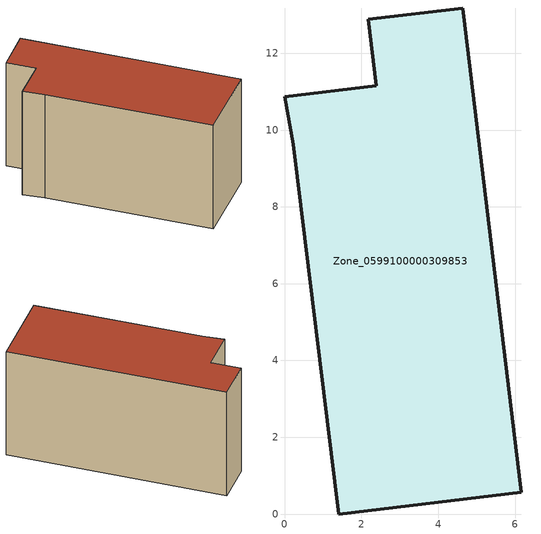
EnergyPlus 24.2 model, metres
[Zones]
Zone_0599100000309853
 floor ground (C_G): 1.41,0 0.22,9.63 0,10.87 2.38,11.15 2.17,12.88 4.64,13.18 6.16,0.57 z0
 wall outside (C_F): 0.22,9.63 1.41,0 6.16,0.57 4.64,13.18 2.17,12.88 2.38,11.15 0,10.87 0.22,9.63 z0:6.79
 roof outside (C_R): 6.16,0.57 4.64,13.18 2.17,12.88 2.38,11.15 0,10.87 0.22,9.63 1.41,0 z6.79
[BUILDING]
Pand.0599100000309853: North Axis=0; Terrain=City; Loads Convergence Tolerance Value=0.04; Temperature Convergence Tolerance Value=0.4; Solar Distribution=FullExterior; Maximum Number of Warmup Days=25; Minimum Number of Warmup Days=1
[Site:Location]
Rotterdam.The.Hague.AP_ZH_NLD Design_Conditions: Latitude=51.96; Longitude=4.45; Time Zone=1; Elevation=-4.5
[SITE:GROUNDTEMPERATURE:BUILDINGSURFACE]
18, 18, 18, 18, 18, 18, 18, 18, 18, 18, 18, 18
[MATERIAL] Thermal Absorptance=0.9; Solar Absorptance=0.7; Visible Absorptance=0.7
Name | Roughness | Thickness | Conductivity | Density | Specific Heat
G.TI.1992-2005 | MediumSmooth | 0.15 | 0.06 | 540 | 1210
F.TI.1992-2005 | Rough | 0.3 | 0.12 | 1920 | 840
R.TI.1992-2005 | MediumRough | 0.2 | 0.08 | 1500 | 1000
[CONSTRUCTION]
C_G: G.TI.1992-2005
C_F: F.TI.1992-2005
C_R: R.TI.1992-2005
[ZONE]
Zone_0599100000309853: Type=1; Multiplier=1; Ceiling Height=Autocalculate; Volume=Autocalculate; Floor Area=autocalculate; Part of Total Floor Area=Yes
[ZONEINFILTRATION:DESIGNFLOWRATE]
Infil_Zone_0599100000309853: Zone or ZoneList or Space or SpaceList=Zone_0599100000309853; Schedule=AlwaysOn; Design Flow Rate Calculation Method=Flow/Area; Flow Rate per Floor Area=0.0015; Constant Term Coefficient=1; Temperature Term Coefficient=0; Velocity Term Coefficient=0; Velocity Squared Term Coefficient=0
[HVACTEMPLATE:ZONE:IDEALLOADSAIRSYSTEM]
Zone_0599100000309853: Maximum Heating Supply Air Temperature=50; Minimum Cooling Supply Air Temperature=13; Maximum Heating Supply Air Humidity Ratio=0.0156; Minimum Cooling Supply Air Humidity Ratio=0.0077; Heating Limit=NoLimit; Cooling Limit=NoLimit; Dehumidification Control Type=ConstantSensibleHeatRatio; Cooling Sensible Heat Ratio=0.7; Dehumidification Setpoint=60; Humidification Control Type=None; Humidification Setpoint=30; Outdoor Air Method=None; Outdoor Air Flow Rate per Person=0.00944; Outdoor Air Flow Rate per Zone Floor Area=0; Outdoor Air Flow Rate per Zone=0; Demand Controlled Ventilation Type=None; Outdoor Air Economizer Type=NoEconomizer; Heat Recovery Type=None; Sensible Heat Recovery Effectiveness=0.7; Latent Heat Recovery Effectiveness=0.65
[ZONECONTROL:THERMOSTAT]
ThermostatControl_Zone_0599100000309853: Zone or ZoneList=Zone_0599100000309853; Control Type Schedule=DualSetpointControlType; Control 1=Thermostat_Zone_0599100000309853; Temperature Difference Between Cutout And Setpoint=0
[THERMOSTATSETPOINT:DUALSETPOINT]
Thermostat_Zone_0599100000309853: Heating Setpoint Temperature Schedule=HeatingSetpoint_Zone_0599100000309853; Cooling Setpoint Temperature Schedule=CoolingSetpoint_Zone_0599100000309853
[SCHEDULE:COMPACT]
HeatingSetpoint_Zone_0599100000309853: Through: 12/31, For: AllDays, Until: 24:00, 21
CoolingSetpoint_Zone_0599100000309853: Through: 12/31, For: AllDays, Until: 24:00, 24
DualSetpointControlType: Through: 12/31, For: AllDays, Until: 24:00, 4
AlwaysOn: Through: 12/31, For: AllDays, Until: 24:00, 1
